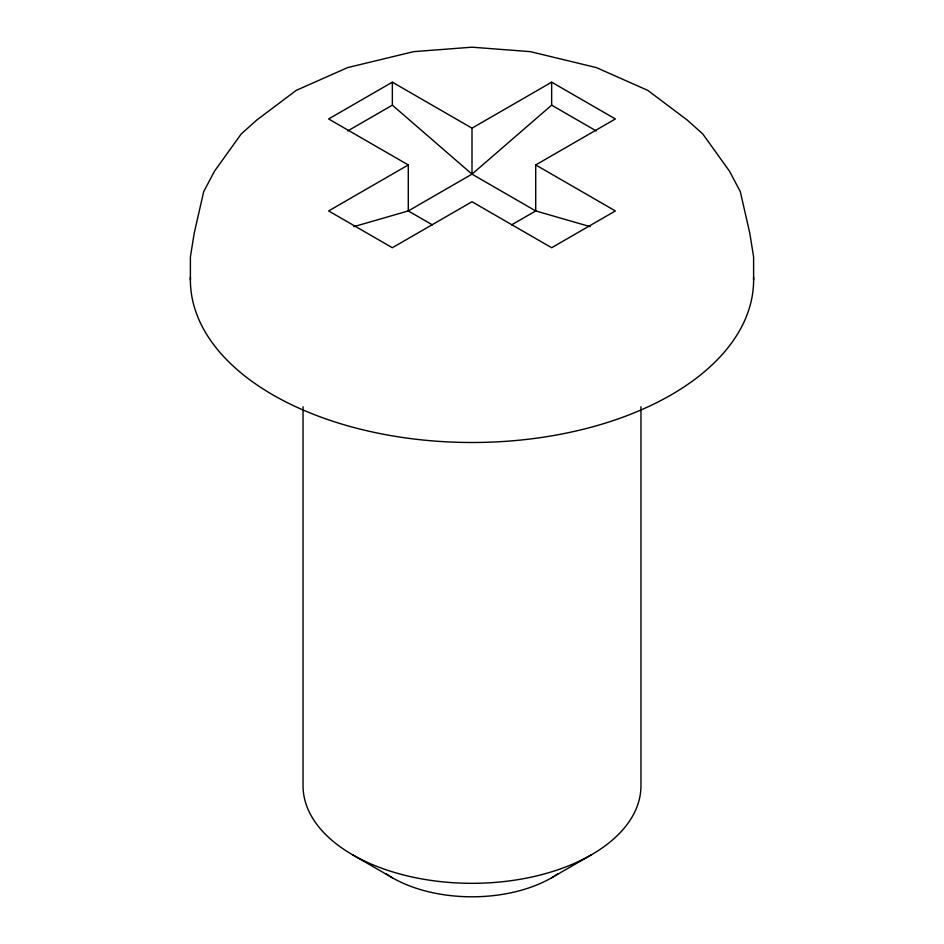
<?xml version="1.0" encoding="UTF-8"?>
<svg xmlns="http://www.w3.org/2000/svg" width="944" height="944" viewBox="0 0 944 944"><rect width="100%" height="100%" fill="white"/><g stroke="black" fill="none" stroke-linecap="round" stroke-linejoin="round"><path stroke-width="1.42" d="M353.776 226.666L408.28 210.937L472 174.144L551.65 105.162L551.65 82.175L615.37 118.956L535.72 164.952L535.72 210.937L511.506 224.92M551.65 82.175L472 128.16L392.35 82.175L328.63 118.956L408.28 164.952L408.28 210.937L432.494 224.92M347.746 130.921L392.35 105.162L392.35 82.175M408.28 164.952L328.63 210.937L392.35 247.729L472 201.733L551.65 247.729L615.37 210.937L535.72 164.952M551.65 877.755L591.475 854.757M590.224 226.666L535.72 210.937L472 174.144L392.35 105.162M551.65 105.162L596.254 130.921M352.525 854.757L392.35 877.755M753.607 279.92L753.607 256.921L749.772 233.121L740.308 191.608L729.441 171.112L702.82 134.001L687.315 120.112L647.796 90.388L596.313 67.579L530.304 51.637L472 47.2L413.696 51.637L347.687 67.579L296.204 90.388L256.685 120.112L241.18 134.001L214.559 171.112L203.692 191.608L194.228 233.121L190.393 256.921L190.393 279.92M640.964 406.746L640.964 785.774A168.964 97.551 0 0 1 472 883.324A168.964 97.551 0 0 1 303.036 785.774L303.036 406.746M472 128.16L472 174.144M557.88 873.849A112.643 65.03 0 0 1 386.12 873.849M753.572 277.099A281.607 162.592 0 0 1 472 442.5A281.607 162.592 0 0 1 190.428 277.099"/></g></svg>
